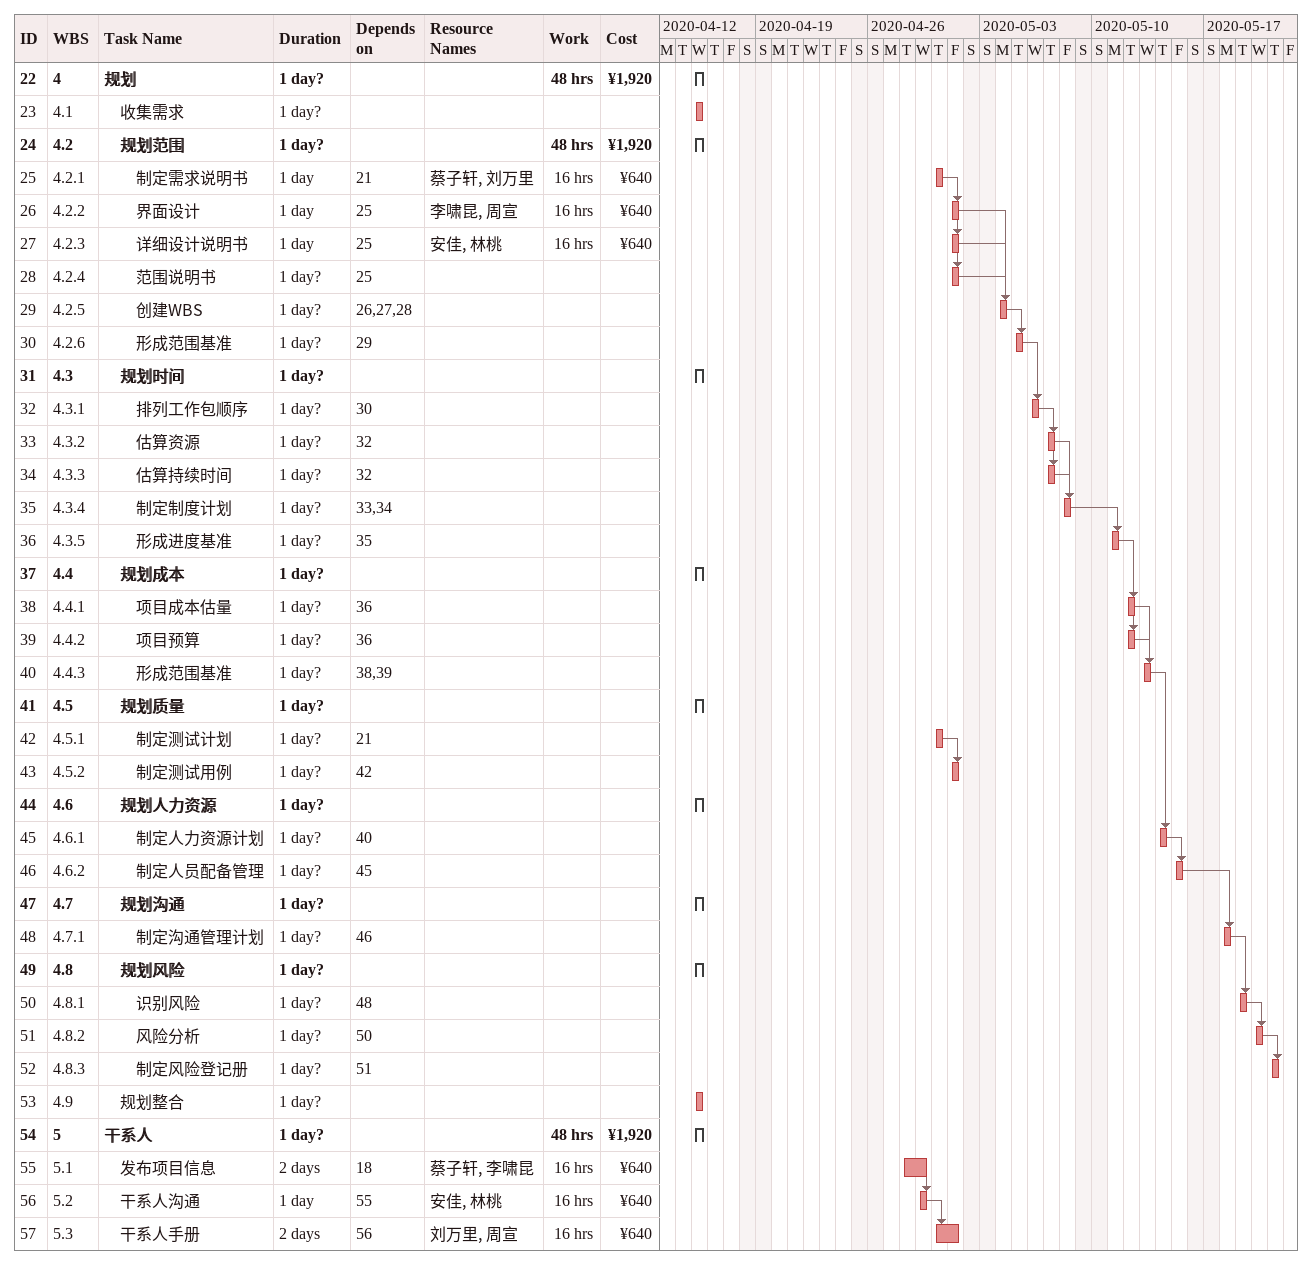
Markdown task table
| ID | WBS | Task | Duration | Start | Finish | Predecessors | Resources | Work (h) | Cost (¥) |
|---|---|---|---|---|---|---|---|---|---|
| 22 | 4 | **规划** | 1d? | 2020-04-15 | 2020-04-15 |  |  | 48 | 1920 |
| 23 | 4.1 | 收集需求 | 1d? | 2020-04-15 | 2020-04-15 |  |  |  |  |
| 24 | 4.2 | **规划范围** | 1d? | 2020-04-15 | 2020-04-15 |  |  | 48 | 1920 |
| 25 | 4.2.1 | 制定需求说明书 | 1d | 2020-04-30 | 2020-04-30 | 21 | 蔡子轩, 刘万里 | 16 | 640 |
| 26 | 4.2.2 | 界面设计 | 1d | 2020-05-01 | 2020-05-01 | 25 | 李啸昆, 周宣 | 16 | 640 |
| 27 | 4.2.3 | 详细设计说明书 | 1d | 2020-05-01 | 2020-05-01 | 25 | 安佳, 林桃 | 16 | 640 |
| 28 | 4.2.4 | 范围说明书 | 1d? | 2020-05-01 | 2020-05-01 | 25 |  |  |  |
| 29 | 4.2.5 | 创建WBS | 1d? | 2020-05-04 | 2020-05-04 | 26, 27, 28 |  |  |  |
| 30 | 4.2.6 | 形成范围基准 | 1d? | 2020-05-05 | 2020-05-05 | 29 |  |  |  |
| 31 | 4.3 | **规划时间** | 1d? | 2020-04-15 | 2020-04-15 |  |  |  |  |
| 32 | 4.3.1 | 排列工作包顺序 | 1d? | 2020-05-06 | 2020-05-06 | 30 |  |  |  |
| 33 | 4.3.2 | 估算资源 | 1d? | 2020-05-07 | 2020-05-07 | 32 |  |  |  |
| 34 | 4.3.3 | 估算持续时间 | 1d? | 2020-05-07 | 2020-05-07 | 32 |  |  |  |
| 35 | 4.3.4 | 制定制度计划 | 1d? | 2020-05-08 | 2020-05-08 | 33, 34 |  |  |  |
| 36 | 4.3.5 | 形成进度基准 | 1d? | 2020-05-11 | 2020-05-11 | 35 |  |  |  |
| 37 | 4.4 | **规划成本** | 1d? | 2020-04-15 | 2020-04-15 |  |  |  |  |
| 38 | 4.4.1 | 项目成本估量 | 1d? | 2020-05-12 | 2020-05-12 | 36 |  |  |  |
| 39 | 4.4.2 | 项目预算 | 1d? | 2020-05-12 | 2020-05-12 | 36 |  |  |  |
| 40 | 4.4.3 | 形成范围基准 | 1d? | 2020-05-13 | 2020-05-13 | 38, 39 |  |  |  |
| 41 | 4.5 | **规划质量** | 1d? | 2020-04-15 | 2020-04-15 |  |  |  |  |
| 42 | 4.5.1 | 制定测试计划 | 1d? | 2020-04-30 | 2020-04-30 | 21 |  |  |  |
| 43 | 4.5.2 | 制定测试用例 | 1d? | 2020-05-01 | 2020-05-01 | 42 |  |  |  |
| 44 | 4.6 | **规划人力资源** | 1d? | 2020-04-15 | 2020-04-15 |  |  |  |  |
| 45 | 4.6.1 | 制定人力资源计划 | 1d? | 2020-05-14 | 2020-05-14 | 40 |  |  |  |
| 46 | 4.6.2 | 制定人员配备管理 | 1d? | 2020-05-15 | 2020-05-15 | 45 |  |  |  |
| 47 | 4.7 | **规划沟通** | 1d? | 2020-04-15 | 2020-04-15 |  |  |  |  |
| 48 | 4.7.1 | 制定沟通管理计划 | 1d? | 2020-05-18 | 2020-05-18 | 46 |  |  |  |
| 49 | 4.8 | **规划风险** | 1d? | 2020-04-15 | 2020-04-15 |  |  |  |  |
| 50 | 4.8.1 | 识别风险 | 1d? | 2020-05-19 | 2020-05-19 | 48 |  |  |  |
| 51 | 4.8.2 | 风险分析 | 1d? | 2020-05-20 | 2020-05-20 | 50 |  |  |  |
| 52 | 4.8.3 | 制定风险登记册 | 1d? | 2020-05-21 | 2020-05-21 | 51 |  |  |  |
| 53 | 4.9 | 规划整合 | 1d? | 2020-04-15 | 2020-04-15 |  |  |  |  |
| 54 | 5 | **干系人** | 1d? | 2020-04-15 | 2020-04-15 |  |  | 48 | 1920 |
| 55 | 5.1 | 发布项目信息 | 2d | 2020-04-28 | 2020-04-29 | 18 | 蔡子轩, 李啸昆 | 16 | 640 |
| 56 | 5.2 | 干系人沟通 | 1d | 2020-04-29 | 2020-04-29 | 55 | 安佳, 林桃 | 16 | 640 |
| 57 | 5.3 | 干系人手册 | 2d | 2020-04-30 | 2020-05-01 | 56 | 刘万里, 周宣 | 16 | 640 |
